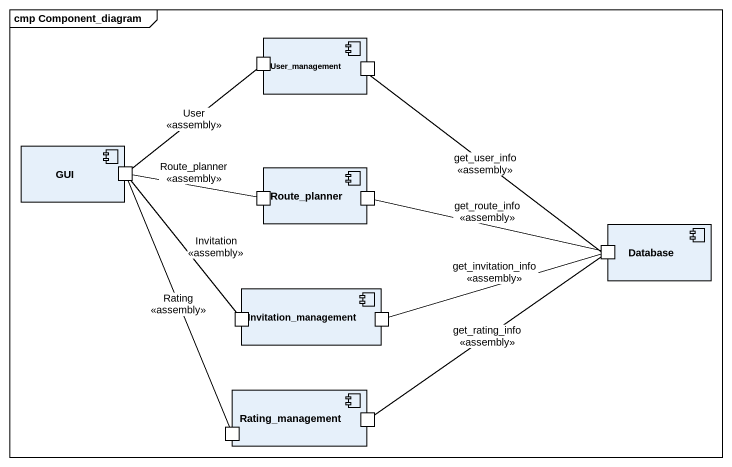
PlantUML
@startuml
mainframe cmp Component_diagram
component User_management {
  port " " as port1
  port " " as port2
}
component GUI {
  port " " as port3
}
component Route_planner {
  port " " as port4
  port " " as port5
}
component "Database" as Database_ {
  port " " as port6
  port " " as port7
}
component Invitation_management {
  port " " as port8
  port " " as port9
}
component Rating_management {
  port " " as port10
  port " " as port11
}
port1 -- port3 : User\n<<assembly>>
port2 -- port6 : get_user_info\n<<assembly>>
port4 -left- port3 : Route_planner\n<<assembly>>
port5 -right- port7 : get_route_info\n<<assembly>>
port8 -up- port3 : Invitation\n<<assembly>>
port9 -right- port7 : get_invitation_info\n<<assembly>>
port10 -up- port7 : get_rating_info\n<<assembly>>
port11 -up- port3 : Rating\n<<assembly>>
@enduml
